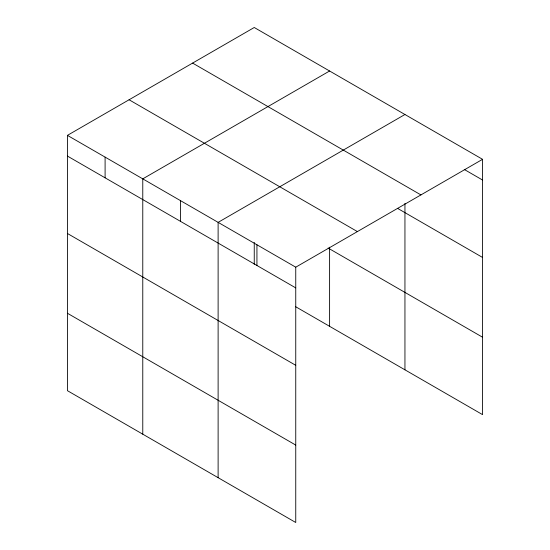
<?xml version="1.0" encoding="UTF-8"?>
<svg xmlns="http://www.w3.org/2000/svg" width="550" height="550" viewBox="0 0 550 550"><rect width="100%" height="100%" fill="white"/><g stroke="black" fill="none" stroke-linecap="round" stroke-linejoin="round"><path stroke-width="0.82" d="M67.43 135.362L295.749 267.183L295.749 522.5L67.43 390.679L67.43 135.362L254.251 27.5L482.57 159.321L482.57 414.638L295.618 306.701M329.601 70.998L142.773 178.86L142.773 434.184M404.944 114.503L218.116 222.365L218.116 477.682M295.749 267.183L482.57 159.321M464.262 169.462L482.57 180.036M192.603 63.092L420.922 194.913M397.554 208.367L482.57 257.455M129.078 99.77L357.397 231.584M328.123 248.043L482.57 337.219M67.43 156.076L295.749 287.897M67.43 233.496L295.749 365.317M67.43 313.259L295.749 445.081M404.944 203.376L404.944 369.82M329.601 247.204L329.601 326.322M256.933 244.771L256.933 265.485M254.251 242.426L254.251 264.303M180.448 200.613L180.448 221.327M105.098 157.114L105.098 177.822"/></g></svg>
